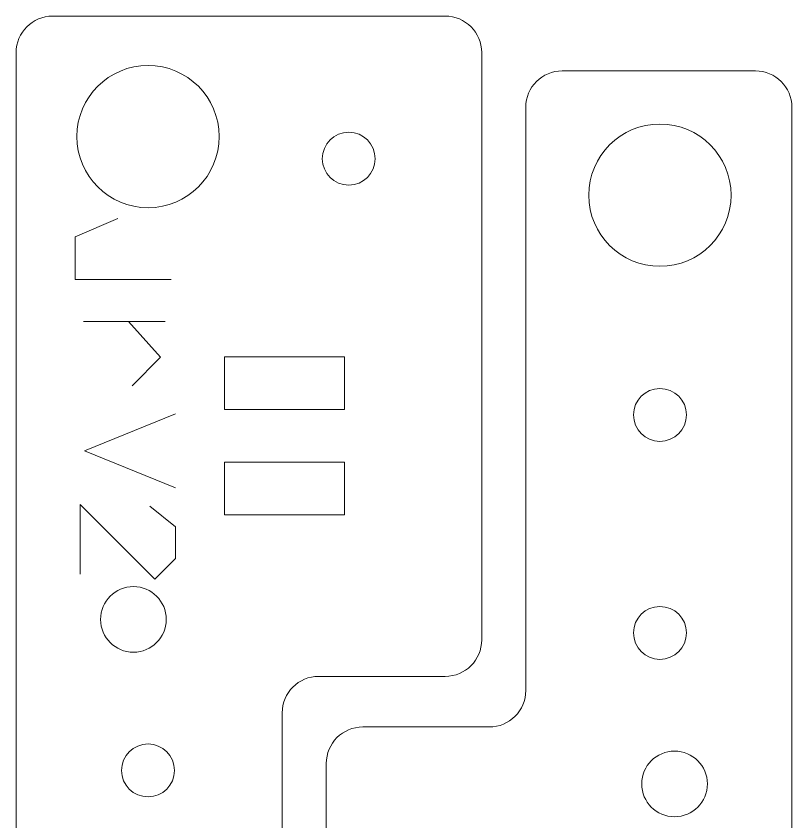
# Model space of a CAD drawing. Header units: inches. Extents: x -16 to 263, y 95 to 274.
# Drawn here: x 29.02 to 71.53, y 182.09 to 226.26 of the extents above; entities that cross this region are included whole.
import ezdxf

# ---------------------------------------------------------------- set-up
doc = ezdxf.new("R2010")
doc.units = ezdxf.units.IN
doc.header["$MEASUREMENT"] = 0
doc.layers.add('LAYER_1_0_0', color=7, linetype='Continuous')

# ---------------------------------------------------------------- blocks, each defined once
blk = doc.blocks.new('block 5')
at = {"layer": 'LAYER_1_0_0', "color": 7, "lineweight": 18}
blk.add_open_spline([(52.534, 226.264), (52.534, 226.264), (31.018, 226.264), (31.018, 226.264), (29.913, 226.264), (29.017, 225.369), (29.017, 224.264), (29.017, 224.264), (29.017, 156.091), (29.017, 156.091), (29.017, 154.986), (29.913, 154.091), (31.018, 154.091), (31.018, 154.091), (41.604, 154.091), (41.604, 154.091), (42.708, 154.091), (43.603, 154.986), (43.603, 156.09), (43.603, 156.09), (43.603, 188.066), (43.603, 188.066), (43.603, 189.171), (44.498, 190.066), (45.602, 190.066), (45.602, 190.066), (45.446, 190.066), (45.446, 190.066), (45.446, 190.066), (52.534, 190.066), (52.534, 190.066), (53.638, 190.066), (54.534, 190.961), (54.534, 192.066), (54.534, 192.066), (54.534, 224.264), (54.534, 224.264), (54.534, 225.369), (53.638, 226.264), (52.534, 226.264)], degree=3, knots=[0, 0, 0, 0, 1, 1, 1, 2, 2, 2, 3, 3, 3, 4, 4, 4, 5, 5, 5, 6, 6, 6, 7, 7, 7, 8, 8, 8, 9, 9, 9, 10, 10, 10, 11, 11, 11, 12, 12, 12, 13, 13, 13, 13], dxfattribs=at)
blk = doc.blocks.new('block 6')
at = {"layer": 'LAYER_1_0_0', "color": 7, "lineweight": 18}
blk.add_open_spline([(48.017, 151.091), (48.017, 151.091), (69.534, 151.091), (69.534, 151.091), (70.638, 151.091), (71.534, 151.987), (71.534, 153.091), (71.534, 153.091), (71.534, 221.264), (71.534, 221.264), (71.534, 222.369), (70.638, 223.264), (69.534, 223.264), (69.534, 223.264), (58.947, 223.264), (58.947, 223.264), (57.843, 223.264), (56.948, 222.369), (56.948, 221.265), (56.948, 221.265), (56.948, 189.289), (56.948, 189.289), (56.948, 188.185), (56.053, 187.29), (54.948, 187.29), (54.948, 187.29), (55.104, 187.29), (55.104, 187.29), (55.104, 187.29), (48.017, 187.29), (48.017, 187.29), (46.912, 187.29), (46.016, 186.394), (46.016, 185.289), (46.016, 185.289), (46.016, 153.091), (46.016, 153.091), (46.016, 151.987), (46.912, 151.091), (48.017, 151.091)], degree=3, knots=[0, 0, 0, 0, 1, 1, 1, 2, 2, 2, 3, 3, 3, 4, 4, 4, 5, 5, 5, 6, 6, 6, 7, 7, 7, 8, 8, 8, 9, 9, 9, 10, 10, 10, 11, 11, 11, 12, 12, 12, 13, 13, 13, 13], dxfattribs=at)
blk = doc.blocks.new('block 30')
at = {"layer": 'LAYER_1_0_0', "color": 1, "lineweight": 18}
blk.add_lwpolyline([(37.756, 204.458), (32.757, 202.435), (37.756, 200.399)], dxfattribs=at)
blk = doc.blocks.new('block 31')
at = {"layer": 'LAYER_1_0_0', "color": 1, "lineweight": 18}
blk.add_lwpolyline([(32.535, 195.673), (32.535, 199.483), (36.627, 195.39), (37.756, 196.519), (37.756, 198.259), (36.345, 199.388)], dxfattribs=at)
blk = doc.blocks.new('block 32')
at = {"layer": 'LAYER_1_0_0', "color": 1, "lineweight": 18}
blk.add_lwpolyline([(34.597, 215.171), (32.245, 214.17), (32.245, 211.819), (37.522, 211.819)], dxfattribs=at)
blk = doc.blocks.new('block 33')
at = {"layer": 'LAYER_1_0_0', "color": 1, "lineweight": 18}
blk.add_lwpolyline([(37.184, 209.526), (32.716, 209.526)], dxfattribs=at)
blk = doc.blocks.new('block 34')
at = {"layer": 'LAYER_1_0_0', "color": 1, "lineweight": 18}
blk.add_lwpolyline([(35.369, 205.992), (36.934, 207.557), (35.185, 209.526)], dxfattribs=at)
blk = doc.blocks.new('block 64')
at = {"layer": 'LAYER_1_0_0', "color": 1, "lineweight": 18}
blk.add_open_spline([(36.247, 215.76), (38.401, 215.76), (40.147, 217.506), (40.147, 219.66), (40.147, 221.814), (38.401, 223.56), (36.247, 223.56), (34.093, 223.56), (32.347, 221.814), (32.347, 219.66), (32.347, 217.506), (34.093, 215.76), (36.247, 215.76)], degree=3, knots=[0, 0, 0, 0, 1, 1, 1, 2, 2, 2, 3, 3, 3, 4, 4, 4, 4], dxfattribs=at)
blk = doc.blocks.new('block 66')
at = {"layer": 'LAYER_1_0_0', "color": 1, "lineweight": 18}
blk.add_open_spline([(36.247, 183.459), (37.048, 183.459), (37.697, 184.108), (37.697, 184.909), (37.697, 185.709), (37.048, 186.359), (36.247, 186.359), (35.446, 186.359), (34.797, 185.709), (34.797, 184.909), (34.797, 184.108), (35.446, 183.459), (36.247, 183.459)], degree=3, knots=[0, 0, 0, 0, 1, 1, 1, 2, 2, 2, 3, 3, 3, 4, 4, 4, 4], dxfattribs=at)
blk = doc.blocks.new('block 67')
at = {"layer": 'LAYER_1_0_0', "color": 1, "lineweight": 18}
blk.add_open_spline([(47.246, 216.997), (48.047, 216.997), (48.696, 217.646), (48.696, 218.447), (48.696, 219.248), (48.047, 219.897), (47.246, 219.897), (46.445, 219.897), (45.796, 219.248), (45.796, 218.447), (45.796, 217.646), (46.445, 216.997), (47.246, 216.997)], degree=3, knots=[0, 0, 0, 0, 1, 1, 1, 2, 2, 2, 3, 3, 3, 4, 4, 4, 4], dxfattribs=at)
blk = doc.blocks.new('block 69')
at = {"layer": 'LAYER_1_0_0', "color": 1, "lineweight": 18}
blk.add_lwpolyline([(40.447, 207.584), (40.447, 204.697), (47.008, 204.697), (47.008, 207.584), (40.447, 207.584)], dxfattribs=at)
blk = doc.blocks.new('block 70')
at = {"layer": 'LAYER_1_0_0', "color": 1, "lineweight": 18}
blk.add_lwpolyline([(40.447, 201.809), (40.447, 198.921), (47.008, 198.921), (47.008, 201.809), (40.447, 201.809)], dxfattribs=at)
blk = doc.blocks.new('block 71')
at = {"layer": 'LAYER_1_0_0', "color": 1, "lineweight": 18}
blk.add_open_spline([(35.447, 191.388), (36.441, 191.388), (37.246, 192.194), (37.246, 193.188), (37.246, 194.182), (36.441, 194.988), (35.447, 194.988), (34.452, 194.988), (33.646, 194.182), (33.646, 193.188), (33.646, 192.194), (34.452, 191.388), (35.447, 191.388)], degree=3, knots=[0, 0, 0, 0, 1, 1, 1, 2, 2, 2, 3, 3, 3, 4, 4, 4, 4], dxfattribs=at)
blk = doc.blocks.new('block 73')
at = {"layer": 'LAYER_1_0_0', "color": 1, "lineweight": 18}
blk.add_open_spline([(64.304, 220.346), (62.15, 220.346), (60.404, 218.6), (60.404, 216.446), (60.404, 214.293), (62.15, 212.547), (64.304, 212.547), (66.457, 212.547), (68.203, 214.293), (68.203, 216.446), (68.203, 218.6), (66.457, 220.346), (64.304, 220.346)], degree=3, knots=[0, 0, 0, 0, 1, 1, 1, 2, 2, 2, 3, 3, 3, 4, 4, 4, 4], dxfattribs=at)
blk = doc.blocks.new('block 74')
at = {"layer": 'LAYER_1_0_0', "color": 1, "lineweight": 18}
blk.add_open_spline([(64.304, 193.897), (63.503, 193.897), (62.854, 193.247), (62.854, 192.446), (62.854, 191.646), (63.503, 190.996), (64.304, 190.996), (65.105, 190.996), (65.754, 191.646), (65.754, 192.446), (65.754, 193.247), (65.105, 193.897), (64.304, 193.897)], degree=3, knots=[0, 0, 0, 0, 1, 1, 1, 2, 2, 2, 3, 3, 3, 4, 4, 4, 4], dxfattribs=at)
blk = doc.blocks.new('block 76')
at = {"layer": 'LAYER_1_0_0', "color": 1, "lineweight": 18}
blk.add_open_spline([(64.304, 205.847), (63.503, 205.847), (62.854, 205.198), (62.854, 204.397), (62.854, 203.596), (63.503, 202.947), (64.304, 202.947), (65.105, 202.947), (65.754, 203.596), (65.754, 204.397), (65.754, 205.198), (65.105, 205.847), (64.304, 205.847)], degree=3, knots=[0, 0, 0, 0, 1, 1, 1, 2, 2, 2, 3, 3, 3, 4, 4, 4, 4], dxfattribs=at)
blk = doc.blocks.new('block 79')
at = {"layer": 'LAYER_1_0_0', "color": 1, "lineweight": 18}
blk.add_open_spline([(65.104, 185.967), (64.11, 185.967), (63.304, 185.161), (63.304, 184.167), (63.304, 183.173), (64.11, 182.367), (65.104, 182.367), (66.098, 182.367), (66.905, 183.173), (66.905, 184.167), (66.905, 185.161), (66.098, 185.967), (65.104, 185.967)], degree=3, knots=[0, 0, 0, 0, 1, 1, 1, 2, 2, 2, 3, 3, 3, 4, 4, 4, 4], dxfattribs=at)

msp = doc.modelspace()

# ---------------------------------------------------------------- block references
at = {"layer": 'LAYER_1_0_0'}
for name in ['block 5', 'block 64', 'block 6', 'block 73', 'block 67', 'block 32', 'block 33', 'block 34', 'block 69', 'block 76', 'block 30', 'block 70', 'block 31', 'block 71', 'block 74', 'block 66', 'block 79']:
    msp.add_blockref(name, (0, 0), dxfattribs=at)

doc.saveas('drawing.dxf')
